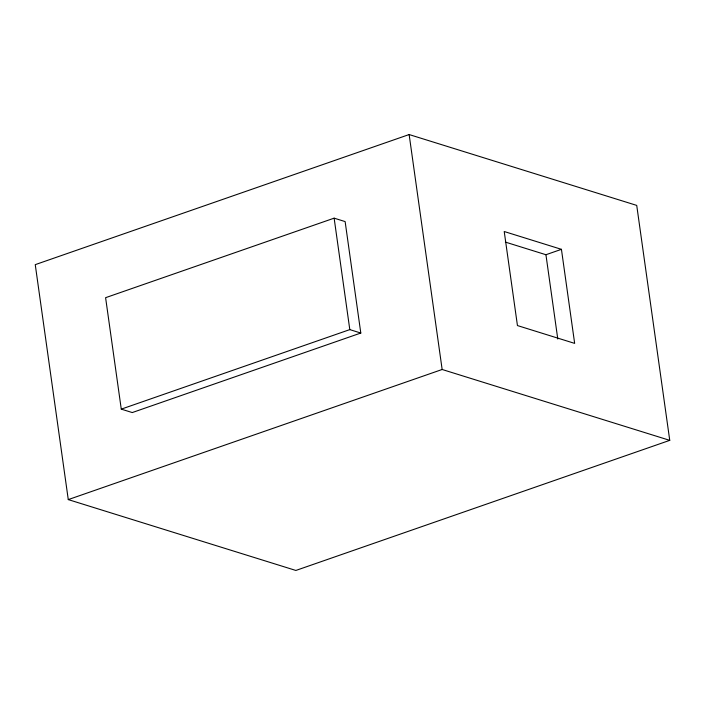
<?xml version="1.0" encoding="UTF-8"?>
<svg xmlns="http://www.w3.org/2000/svg" width="705" height="705" viewBox="0 0 705 705"><rect width="100%" height="100%" fill="white"/><g stroke="black" fill="none" stroke-linecap="round" stroke-linejoin="round"><path stroke-width="1.06" d="M409.138 134.549L35.25 264.648L68.27 499.598L295.862 570.451L669.75 440.352L636.73 205.402L409.138 134.549L442.15 369.49L669.75 440.352M334.135 218.162L105.6 297.686L121.269 409.138L132.267 412.557L360.801 333.033L345.133 221.582L334.135 218.162L349.803 329.614L360.801 333.033M505.37 242.097L545.934 254.725L561.436 249.332L574.654 343.379L517.444 325.56L504.225 231.522L561.436 249.332M121.269 409.138L349.803 329.614M68.27 499.598L442.15 369.49M545.934 254.725L557.787 339.043"/></g></svg>
